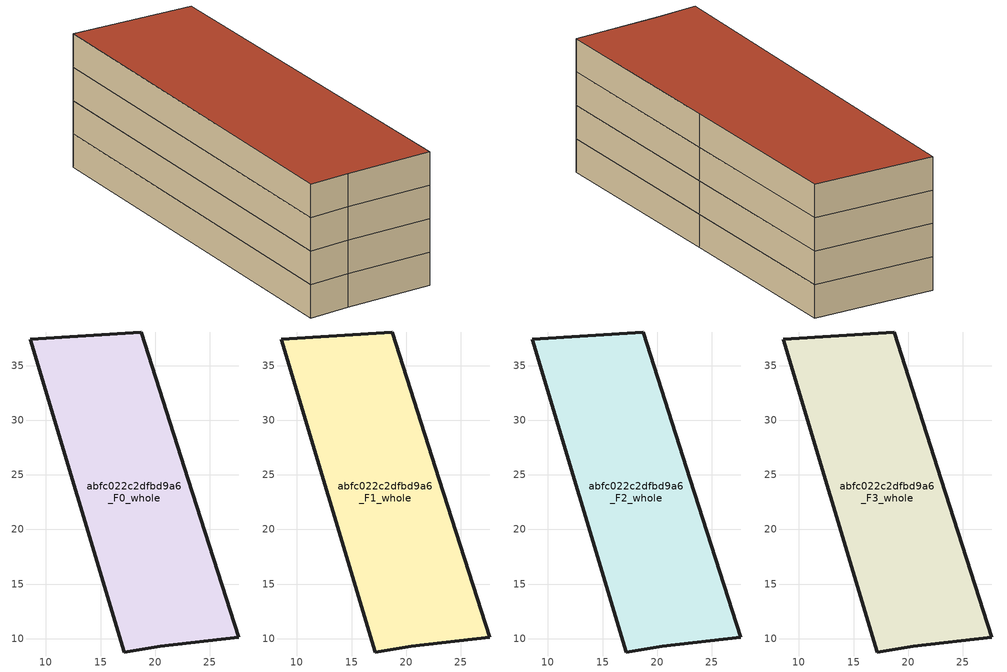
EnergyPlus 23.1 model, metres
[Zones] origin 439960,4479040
abfc022c2dfbd9a6_F0_whole
 floor ground (EU_floor_Construction): 18.7,38.07 23.02,24.57 27.64,10.12 20.46,9.33 17.19,8.79 8.56,37.41 z0
 wall outside (EU_wall_Construction): 8.56,37.41 17.19,8.79 20.46,9.33 27.64,10.12 23.02,24.57 18.7,38.07 8.56,37.41 z0:3
abfc022c2dfbd9a6_F1_whole
 floor to abfc022c2dfbd9a6_F0_whole (EU_floor_Construction): 18.7,38.07 23.02,24.57 27.64,10.12 20.46,9.33 17.19,8.79 8.56,37.41 z3
 wall outside (EU_wall_Construction): 8.56,37.41 17.19,8.79 20.46,9.33 27.64,10.12 23.02,24.57 18.7,38.07 8.56,37.41 z3:6
abfc022c2dfbd9a6_F2_whole
 floor to abfc022c2dfbd9a6_F1_whole (EU_floor_Construction): 18.7,38.07 23.02,24.57 27.64,10.12 20.46,9.33 17.19,8.79 8.56,37.41 z6
 wall outside (EU_wall_Construction): 8.56,37.41 17.19,8.79 20.46,9.33 27.64,10.12 23.02,24.57 18.7,38.07 8.56,37.41 z6:9
abfc022c2dfbd9a6_F3_whole
 floor to abfc022c2dfbd9a6_F2_whole (EU_floor_Construction): 18.7,38.07 23.02,24.57 27.64,10.12 20.46,9.33 17.19,8.79 8.56,37.41 z9
 wall outside (EU_wall_Construction): 8.56,37.41 17.19,8.79 20.46,9.33 27.64,10.12 23.02,24.57 18.7,38.07 8.56,37.41 z9:12
 roof outside (EU_roof_Construction): 27.64,10.12 23.02,24.57 18.7,38.07 8.56,37.41 17.19,8.79 20.46,9.33 z12
[Building]
EU S2 Campaign: North Axis=0; Terrain=City; Solar Distribution=FullExterior
[Site:Location]
Madrid: Latitude=40.5; Longitude=-3.5; Time Zone=1; Elevation=609
[SizingPeriod:WeatherFileDays]
AnnualSizingPeriod: Begin Month=1; Begin Day of Month=1; End Month=12; End Day of Month=31; Day of Week for Start Day=Monday; Use Weather File Daylight Saving Period=No; Use Weather File Rain and Snow Indicators=No
[MATERIAL]
EU_InternalMass_Material: Roughness=MediumRough; Thickness=0.1; Conductivity=1; Density=1800; Specific Heat=900; Thermal Absorptance=0.9; Solar Absorptance=0.7; Visible Absorptance=0.7
[MATERIAL:NOMASS] Roughness=MediumRough; Thermal Absorptance=0.9; Solar Absorptance=0.7; Visible Absorptance=0.7
Name | Thermal Resistance
EU_wall_NoMass | 0.609216
EU_roof_NoMass | 0.513268
EU_floor_NoMass | 0.568163
[CONSTRUCTION]
EU_wall_Construction: EU_wall_NoMass
EU_roof_Construction: EU_roof_NoMass
EU_floor_Construction: EU_floor_NoMass
EU_InternalMass_Construction: EU_InternalMass_Material
[ZONE] Type=1; Multiplier=1; Ceiling Height=autocalculate; Floor Area=autocalculate; Part of Total Floor Area=Yes
Name | Volume
abfc022c2dfbd9a6_F0_whole | 898.092
abfc022c2dfbd9a6_F1_whole; abfc022c2dfbd9a6_F2_whole; abfc022c2dfbd9a6_F3_whole | 898.093
[INTERNALMASS] Construction=EU_InternalMass_Construction; Surface Area=299.364
Name | Zone or ZoneList
abfc022c2dfbd9a6_F0_whole_EU_InternalMass | abfc022c2dfbd9a6_F0_whole
abfc022c2dfbd9a6_F1_whole_EU_InternalMass | abfc022c2dfbd9a6_F1_whole
abfc022c2dfbd9a6_F2_whole_EU_InternalMass | abfc022c2dfbd9a6_F2_whole
abfc022c2dfbd9a6_F3_whole_EU_InternalMass | abfc022c2dfbd9a6_F3_whole
[OTHEREQUIPMENT] Fuel Type=Electricity; Design Level Calculation Method=Watts/Area; Power per Zone Floor Area=1; Fraction Latent=0; Fraction Radiant=0; Fraction Lost=0; Carbon Dioxide Generation Rate=0; EndUse Subcategory=EU_Step8_InternalGains
Name | Zone or ZoneList or Space or SpaceList | Schedule
EU_Step8_InternalGain_abfc022c2dfbd9a6_F0_whole_f000 | abfc022c2dfbd9a6_F0_whole | EU_Step8_GainSchedule_abfc022c2dfbd9a6_F0_whole_f000
EU_Step8_InternalGain_abfc022c2dfbd9a6_F1_whole_f000 | abfc022c2dfbd9a6_F1_whole | EU_Step8_GainSchedule_abfc022c2dfbd9a6_F1_whole_f000
EU_Step8_InternalGain_abfc022c2dfbd9a6_F2_whole_f000 | abfc022c2dfbd9a6_F2_whole | EU_Step8_GainSchedule_abfc022c2dfbd9a6_F2_whole_f000
EU_Step8_InternalGain_abfc022c2dfbd9a6_F3_whole_f000 | abfc022c2dfbd9a6_F3_whole | EU_Step8_GainSchedule_abfc022c2dfbd9a6_F3_whole_f000
[ZONEVENTILATION:DESIGNFLOWRATE] Schedule=EU_AlwaysOn; Design Flow Rate Calculation Method=AirChanges/Hour; Air Changes per Hour=0.752966; Ventilation Type=Natural; Fan Pressure Rise=0; Fan Total Efficiency=1; Constant Term Coefficient=1; Temperature Term Coefficient=0; Velocity Term Coefficient=0; Velocity Squared Term Coefficient=0; Minimum Indoor Temperature=-100; Maximum Indoor Temperature=100; Delta Temperature=-100; Minimum Outdoor Temperature=-100; Maximum Outdoor Temperature=100; Maximum Wind Speed=40
Name | Zone or ZoneList or Space or SpaceList
EU_ConstantAir_abfc022c2dfbd9a6_F0_whole | abfc022c2dfbd9a6_F0_whole
EU_ConstantAir_abfc022c2dfbd9a6_F1_whole | abfc022c2dfbd9a6_F1_whole
EU_ConstantAir_abfc022c2dfbd9a6_F2_whole | abfc022c2dfbd9a6_F2_whole
EU_ConstantAir_abfc022c2dfbd9a6_F3_whole | abfc022c2dfbd9a6_F3_whole
[HVACTEMPLATE:THERMOSTAT] Constant Heating Setpoint=20; Constant Cooling Setpoint=50
EU_HeatOnly_abfc022c2dfbd9a6_F0_whole; EU_HeatOnly_abfc022c2dfbd9a6_F1_whole; EU_HeatOnly_abfc022c2dfbd9a6_F2_whole; EU_HeatOnly_abfc022c2dfbd9a6_F3_whole
[HVACTEMPLATE:ZONE:IDEALLOADSAIRSYSTEM] System Availability Schedule=EU_AlwaysOn; Maximum Heating Supply Air Temperature=50; Minimum Cooling Supply Air Temperature=13; Maximum Heating Supply Air Humidity Ratio=0.0156; Minimum Cooling Supply Air Humidity Ratio=0.0077; Heating Limit=NoLimit; Cooling Limit=NoLimit; Heating Availability Schedule=EU_AlwaysOn; Cooling Availability Schedule=EU_CoolingOff; Dehumidification Control Type=ConstantSensibleHeatRatio; Cooling Sensible Heat Ratio=0.7; Dehumidification Setpoint=60; Humidification Control Type=None; Humidification Setpoint=30; Outdoor Air Method=None; Outdoor Air Flow Rate per Person=0.00944; Outdoor Air Flow Rate per Zone Floor Area=0; Outdoor Air Flow Rate per Zone=0; Demand Controlled Ventilation Type=None; Outdoor Air Economizer Type=NoEconomizer; Heat Recovery Type=None; Sensible Heat Recovery Effectiveness=0.7; Latent Heat Recovery Effectiveness=0.65
Name | Template Thermostat
abfc022c2dfbd9a6_F0_whole | EU_HeatOnly_abfc022c2dfbd9a6_F0_whole
abfc022c2dfbd9a6_F1_whole | EU_HeatOnly_abfc022c2dfbd9a6_F1_whole
abfc022c2dfbd9a6_F2_whole | EU_HeatOnly_abfc022c2dfbd9a6_F2_whole
abfc022c2dfbd9a6_F3_whole | EU_HeatOnly_abfc022c2dfbd9a6_F3_whole
[SIZING:ZONE] Zone Cooling Design Supply Air Temperature Input Method=SupplyAirTemperature; Zone Cooling Design Supply Air Temperature=13; Zone Heating Design Supply Air Temperature Input Method=SupplyAirTemperature; Zone Heating Design Supply Air Temperature=50; Zone Cooling Design Supply Air Humidity Ratio=0.008; Zone Heating Design Supply Air Humidity Ratio=0.008; Cooling Design Air Flow Method=DesignDay; Cooling Design Air Flow Rate=0; Cooling Minimum Air Flow per Zone Floor Area=0.000762; Cooling Minimum Air Flow=0; Cooling Minimum Air Flow Fraction=0.2; Heating Design Air Flow Method=DesignDay; Heating Design Air Flow Rate=0; Heating Maximum Air Flow per Zone Floor Area=0.002032; Heating Maximum Air Flow=0.141576; Heating Maximum Air Flow Fraction=0.3; Account for Dedicated Outdoor Air System=No; Dedicated Outdoor Air System Control Strategy=NeutralSupplyAir; Dedicated Outdoor Air Low Setpoint Temperature for Design=autosize; Dedicated Outdoor Air High Setpoint Temperature for Design=autosize; Zone Load Sizing Method=Sensible Load Only No Latent Load; Zone Latent Cooling Design Supply Air Humidity Ratio Input Method=HumidityRatioDifference; Zone Cooling Design Supply Air Humidity Ratio Difference=0.005; Zone Latent Heating Design Supply Air Humidity Ratio Input Method=HumidityRatioDifference; Zone Humidification Design Supply Air Humidity Ratio Difference=0.005
abfc022c2dfbd9a6_F0_whole; abfc022c2dfbd9a6_F1_whole; abfc022c2dfbd9a6_F2_whole; abfc022c2dfbd9a6_F3_whole
[SCHEDULE:CONSTANT]
Name | Hourly Value
EU_AlwaysOn | 1
EU_CoolingOff | 0
[SCHEDULE:FILE] Column Number=1; Rows to Skip at Top=0; Number of Hours of Data=8760; Column Separator=Comma; Interpolate to Timestep=No; Minutes per Item=60; Adjust Schedule for Daylight Savings=Yes
Name | File
EU_Step8_GainSchedule_abfc022c2dfbd9a6_F0_whole_f000 | C:\Users\o_iseri\Desktop\OpenUBEM\openubem\outputs\eu_evidence\EU-11\ES-MAD-BERRUGUETE\idfs\abfc022c2dfbd9a6\abfc022c2dfbd9a6_F0_whole_f000_gain.csv
EU_Step8_GainSchedule_abfc022c2dfbd9a6_F1_whole_f000 | C:\Users\o_iseri\Desktop\OpenUBEM\openubem\outputs\eu_evidence\EU-11\ES-MAD-BERRUGUETE\idfs\abfc022c2dfbd9a6\abfc022c2dfbd9a6_F1_whole_f000_gain.csv
EU_Step8_GainSchedule_abfc022c2dfbd9a6_F2_whole_f000 | C:\Users\o_iseri\Desktop\OpenUBEM\openubem\outputs\eu_evidence\EU-11\ES-MAD-BERRUGUETE\idfs\abfc022c2dfbd9a6\abfc022c2dfbd9a6_F2_whole_f000_gain.csv
EU_Step8_GainSchedule_abfc022c2dfbd9a6_F3_whole_f000 | C:\Users\o_iseri\Desktop\OpenUBEM\openubem\outputs\eu_evidence\EU-11\ES-MAD-BERRUGUETE\idfs\abfc022c2dfbd9a6\abfc022c2dfbd9a6_F3_whole_f000_gain.csv
